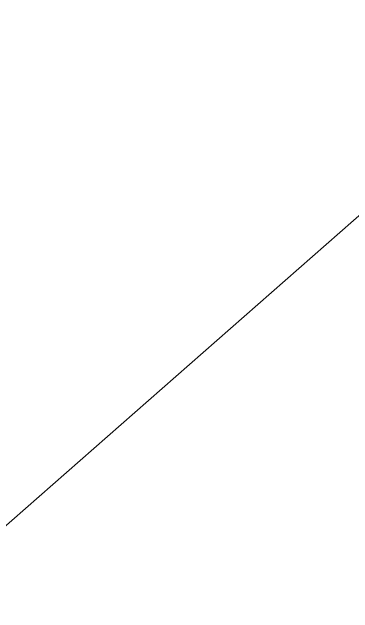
# Model space of a CAD drawing. Extents: x 2081963 to 2085386, y 738291 to 742228.
# Drawn here: x 2082621.37 to 2082624.79, y 741050.6 to 741056.62 of the extents above; entities that cross this region are included whole.
import ezdxf

# ---------------------------------------------------------------- set-up
doc = ezdxf.new("R2010")
doc.units = 0
doc.header["$MEASUREMENT"] = 0
for name, color, linetype, lineweight in [('Prop Conc 2ft 6in Curb and Gutter', 1, 'Continuous', 30), ('Prop EOT', 3, 'Continuous', 40), ('Prop Fence Chain Link', 30, 'Continuous', 13), ('Prop Lane Lines', 9, 'Continuous', 13)]:
    doc.layers.add(name, color=color, linetype=linetype, lineweight=lineweight)
doc.layers.add('Prop Conc 4in Sidewalk', color=51, linetype='Continuous', lineweight=13, true_color=0xffff91)

msp = doc.modelspace()

# ---------------------------------------------------------------- linework, layer by layer
at = {"layer": 'Prop Conc 2ft 6in Curb and Gutter', "extrusion": (0, 0, -1)}
for radius, start in [(522.5, 40.107286), (522, 40.108809)]:
    msp.add_arc((-2083013.7926, 740681.3716), radius, start, 47.787571, dxfattribs=at)
at = {"layer": 'Prop Conc 4in Sidewalk', "color": 7, "linetype": 'Continuous', "extrusion": (0, 0, -1)}
for radius, start in [(531.5, 39.814429), (526.5, 39.826787)]:
    msp.add_arc((-2083013.7926, 740681.3716), radius, start, 47.787571, dxfattribs=at)
at = {"layer": 'Prop EOT', "extrusion": (0, 0, -1)}
msp.add_arc((-2083013.7926, 740681.3716), 520, 19.083887, 47.787571, dxfattribs=at)
at = {"layer": 'Prop Fence Chain Link', "linetype": 'Continuous', "ltscale": 50}
msp.add_line((2082614.1686, 741045.1972), (2082707.5824, 741127.2483), dxfattribs=at)
at = {"layer": 'Prop Lane Lines', "extrusion": (0, 0, -1)}
for radius, start in [(520, 19.083887), (506, 23.639913)]:
    msp.add_arc((-2083013.7926, 740681.3716), radius, start, 47.787571, dxfattribs=at)

doc.saveas('drawing.dxf')
